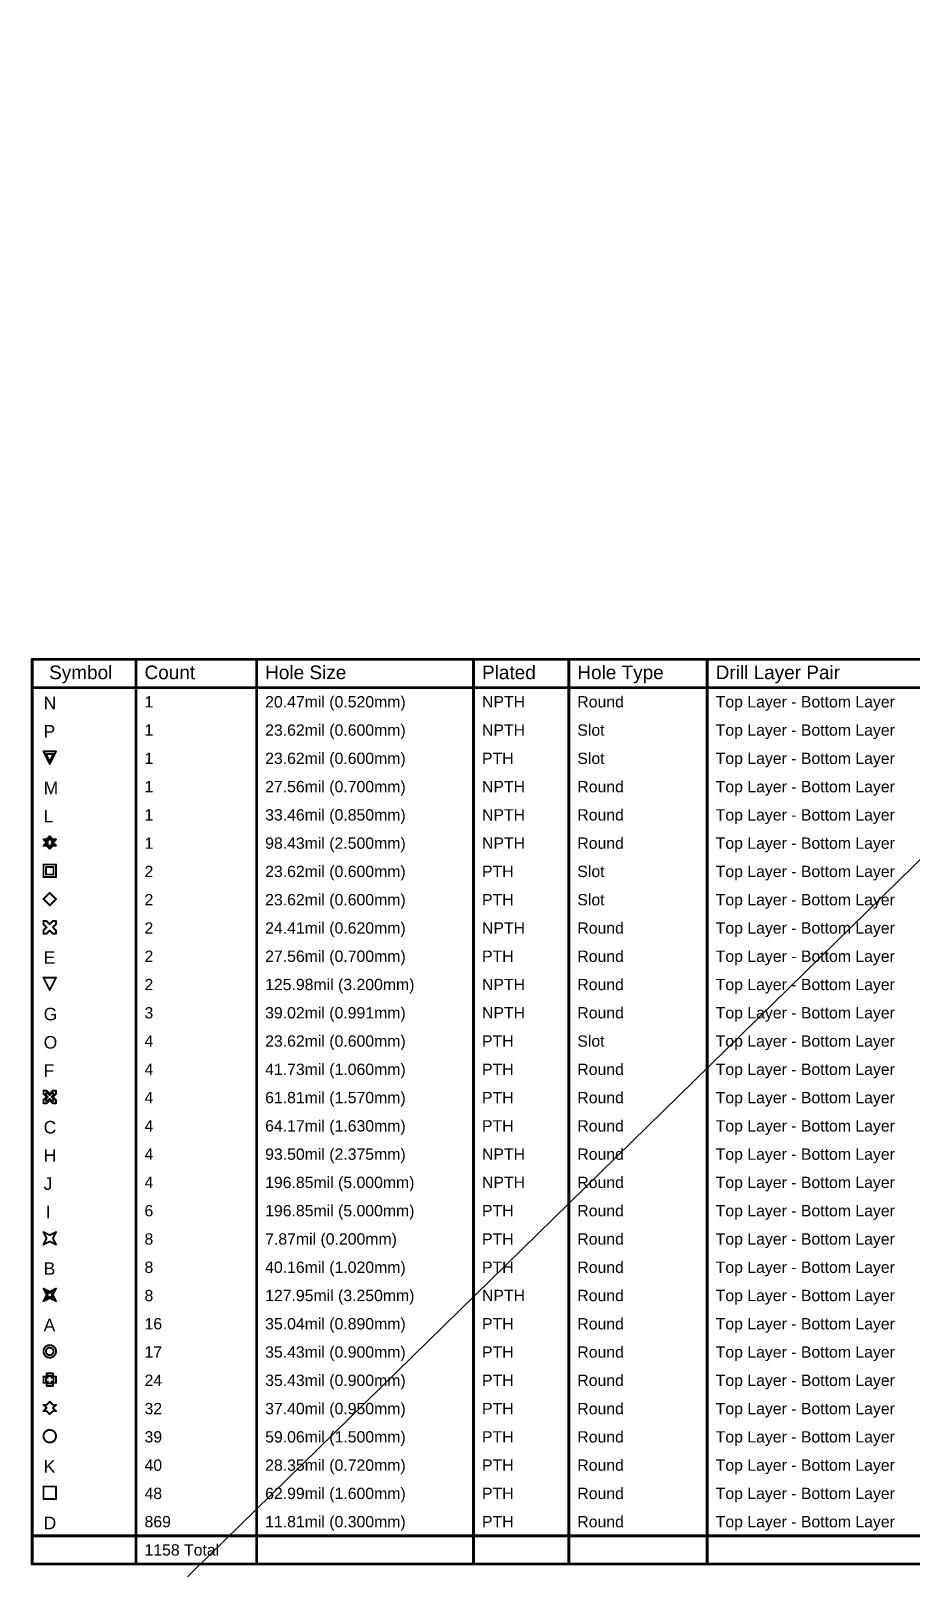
# Model space of a CAD drawing. Header units: inches. Extents: x -11 to 5428, y 0 to 5423.
# Drawn here: x -0.2 to 118.4, y 131.6 to 338.8 of the extents above; entities that cross this region are included whole.
import ezdxf

# ---------------------------------------------------------------- set-up
doc = ezdxf.new("R2010")
doc.units = ezdxf.units.IN
for name, color, linetype in [('Bottom Solder', 6, 'Continuous'), ('Drill Drawing', 1, 'Continuous'), ('Top Solder', 216, 'Continuous')]:
    doc.layers.add(name, color=color, linetype=linetype)
doc.styles.add('Arial', font='', dxfattribs={"height": 0.2})
doc.styles.get('Arial').set_extended_font_data('Arial')

msp = doc.modelspace()

# ---------------------------------------------------------------- linework, layer by layer
at = {"layer": 'Bottom Solder'}
msp.add_line((0, 110.06), (5427.56, 5423.37), dxfattribs=at)
at = {"layer": 'Drill Drawing'}
for points in [[(-0.01, 254.13, 0.381, 0.381, 0), (242.64, 254.13, 0.381, 0.381, 0)], [(-0.01, 132.21, 0.381, 0.381, 0), (-0.01, 254.13, 0.381, 0.381, 0)], [(13.98, 132.21, 0.381, 0.381, 0), (13.98, 254.13, 0.381, 0.381, 0)], [(30.23, 132.21, 0.381, 0.381, 0), (30.23, 254.13, 0.381, 0.381, 0)], [(59.43, 132.21, 0.381, 0.381, 0), (59.43, 254.13, 0.381, 0.381, 0)], [(72.28, 132.21, 0.381, 0.381, 0), (72.28, 254.13, 0.381, 0.381, 0)], [(90.92, 132.21, 0.381, 0.381, 0), (90.92, 254.13, 0.381, 0.381, 0)], [(-0.01, 250.32, 0.381, 0.381, 0), (242.64, 250.32, 0.381, 0.381, 0)], [(1.51, 241.72, 0.254, 0.254, 0), (3.2, 241.72, 0.254, 0.254, 0)], [(1.51, 241.72, 0.254, 0.254, 0), (2.35, 240.03, 0.254, 0.254, 0)], [(1.84, 241.38, 0.254, 0.254, 0), (2.86, 241.38, 0.254, 0.254, 0)], [(1.84, 241.38, 0.254, 0.254, 0), (2.35, 240.37, 0.254, 0.254, 0)], [(2.35, 240.03, 0.254, 0.254, 0), (3.2, 241.72, 0.254, 0.254, 0)], [(2.35, 240.37, 0.254, 0.254, 0), (2.86, 241.38, 0.254, 0.254, 0)], [(1.51, 229.87, 0.254, 0.254, 0), (1.93, 229.45, 0.254, 0.254, 0)], [(1.51, 229.87, 0.254, 0.254, 0), (1.93, 229.87, 0.254, 0.254, 0)], [(1.93, 229.87, 0.254, 0.254, 0), (2.35, 230.29, 0.254, 0.254, 0)], [(2.1, 229.7, 0.254, 0.254, 0), (2.35, 229.95, 0.254, 0.254, 0)], [(2.35, 230.29, 0.254, 0.254, 0), (2.78, 229.87, 0.254, 0.254, 0)], [(2.35, 229.95, 0.254, 0.254, 0), (2.61, 229.7, 0.254, 0.254, 0)], [(2.78, 229.87, 0.254, 0.254, 0), (3.2, 229.87, 0.254, 0.254, 0)], [(2.78, 229.45, 0.254, 0.254, 0), (3.2, 229.87, 0.254, 0.254, 0)], [(1.51, 229.02, 0.254, 0.254, 0), (1.93, 229.45, 0.254, 0.254, 0)], [(1.51, 229.02, 0.254, 0.254, 0), (1.93, 229.02, 0.254, 0.254, 0)], [(1.84, 229.7, 0.254, 0.254, 0), (2.1, 229.45, 0.254, 0.254, 0)], [(1.84, 229.7, 0.254, 0.254, 0), (2.1, 229.7, 0.254, 0.254, 0)], [(1.84, 229.19, 0.254, 0.254, 0), (2.1, 229.45, 0.254, 0.254, 0)], [(1.84, 229.19, 0.254, 0.254, 0), (2.1, 229.19, 0.254, 0.254, 0)], [(1.93, 229.02, 0.254, 0.254, 0), (2.35, 228.6, 0.254, 0.254, 0)], [(2.1, 229.19, 0.254, 0.254, 0), (2.35, 228.94, 0.254, 0.254, 0)], [(2.35, 228.94, 0.254, 0.254, 0), (2.61, 229.19, 0.254, 0.254, 0)], [(2.35, 228.6, 0.254, 0.254, 0), (2.78, 229.02, 0.254, 0.254, 0)], [(2.61, 229.7, 0.254, 0.254, 0), (2.86, 229.7, 0.254, 0.254, 0)], [(2.61, 229.45, 0.254, 0.254, 0), (2.86, 229.7, 0.254, 0.254, 0)], [(2.61, 229.45, 0.254, 0.254, 0), (2.86, 229.19, 0.254, 0.254, 0)], [(2.61, 229.19, 0.254, 0.254, 0), (2.86, 229.19, 0.254, 0.254, 0)], [(2.78, 229.45, 0.254, 0.254, 0), (3.2, 229.02, 0.254, 0.254, 0)], [(2.78, 229.02, 0.254, 0.254, 0), (3.2, 229.02, 0.254, 0.254, 0)], [(1.51, 226.48, 0.254, 0.254, 0), (3.2, 226.48, 0.254, 0.254, 0)], [(1.51, 224.79, 0.254, 0.254, 0), (1.51, 226.48, 0.254, 0.254, 0)], [(1.84, 226.14, 0.254, 0.254, 0), (2.86, 226.14, 0.254, 0.254, 0)], [(1.84, 225.13, 0.254, 0.254, 0), (1.84, 226.14, 0.254, 0.254, 0)], [(2.86, 225.13, 0.254, 0.254, 0), (2.86, 226.14, 0.254, 0.254, 0)], [(3.2, 224.79, 0.254, 0.254, 0), (3.2, 226.48, 0.254, 0.254, 0)], [(1.51, 224.79, 0.254, 0.254, 0), (3.2, 224.79, 0.254, 0.254, 0)], [(1.84, 225.13, 0.254, 0.254, 0), (2.86, 225.13, 0.254, 0.254, 0)], [(1.51, 221.83, 0.254, 0.254, 0), (2.35, 222.67, 0.254, 0.254, 0)], [(1.51, 221.83, 0.254, 0.254, 0), (2.35, 220.98, 0.254, 0.254, 0)], [(2.35, 222.67, 0.254, 0.254, 0), (3.2, 221.83, 0.254, 0.254, 0)], [(2.35, 220.98, 0.254, 0.254, 0), (3.2, 221.83, 0.254, 0.254, 0)], [(1.51, 218.44, 0.254, 0.254, 0), (1.51, 218.86, 0.254, 0.254, 0)], [(1.51, 218.86, 0.254, 0.254, 0), (1.93, 218.86, 0.254, 0.254, 0)], [(1.51, 218.44, 0.254, 0.254, 0), (1.93, 218.02, 0.254, 0.254, 0)], [(1.51, 217.59, 0.254, 0.254, 0), (1.93, 218.02, 0.254, 0.254, 0)], [(1.51, 217.17, 0.254, 0.254, 0), (1.51, 217.59, 0.254, 0.254, 0)], [(1.93, 218.86, 0.254, 0.254, 0), (2.35, 218.44, 0.254, 0.254, 0)], [(1.93, 217.17, 0.254, 0.254, 0), (2.35, 217.59, 0.254, 0.254, 0)], [(2.35, 218.44, 0.254, 0.254, 0), (2.78, 218.86, 0.254, 0.254, 0)], [(2.35, 217.59, 0.254, 0.254, 0), (2.78, 217.17, 0.254, 0.254, 0)], [(2.78, 218.86, 0.254, 0.254, 0), (3.2, 218.86, 0.254, 0.254, 0)], [(2.78, 218.02, 0.254, 0.254, 0), (3.2, 218.44, 0.254, 0.254, 0)], [(2.78, 218.02, 0.254, 0.254, 0), (3.2, 217.59, 0.254, 0.254, 0)], [(3.2, 218.44, 0.254, 0.254, 0), (3.2, 218.86, 0.254, 0.254, 0)], [(3.2, 217.17, 0.254, 0.254, 0), (3.2, 217.59, 0.254, 0.254, 0)], [(1.51, 217.17, 0.254, 0.254, 0), (1.93, 217.17, 0.254, 0.254, 0)], [(2.78, 217.17, 0.254, 0.254, 0), (3.2, 217.17, 0.254, 0.254, 0)], [(1.51, 211.24, 0.254, 0.254, 0), (3.2, 211.24, 0.254, 0.254, 0)], [(1.51, 211.24, 0.254, 0.254, 0), (2.35, 209.55, 0.254, 0.254, 0)], [(2.35, 209.55, 0.254, 0.254, 0), (3.2, 211.24, 0.254, 0.254, 0)], [(1.51, 195.58, 0.254, 0.254, 0), (1.51, 196, 0.254, 0.254, 0)], [(1.51, 196, 0.254, 0.254, 0), (1.93, 196, 0.254, 0.254, 0)], [(1.51, 195.58, 0.254, 0.254, 0), (1.93, 195.16, 0.254, 0.254, 0)], [(1.51, 194.73, 0.254, 0.254, 0), (1.93, 195.16, 0.254, 0.254, 0)], [(1.51, 194.31, 0.254, 0.254, 0), (1.51, 194.73, 0.254, 0.254, 0)], [(1.84, 195.41, 0.254, 0.254, 0), (1.84, 195.66, 0.254, 0.254, 0)], [(1.84, 195.66, 0.254, 0.254, 0), (2.1, 195.66, 0.254, 0.254, 0)], [(1.84, 195.41, 0.254, 0.254, 0), (2.1, 195.16, 0.254, 0.254, 0)], [(1.84, 194.9, 0.254, 0.254, 0), (2.1, 195.16, 0.254, 0.254, 0)], [(1.84, 194.65, 0.254, 0.254, 0), (1.84, 194.9, 0.254, 0.254, 0)], [(1.84, 194.65, 0.254, 0.254, 0), (2.1, 194.65, 0.254, 0.254, 0)], [(1.93, 196, 0.254, 0.254, 0), (2.35, 195.58, 0.254, 0.254, 0)], [(1.93, 194.31, 0.254, 0.254, 0), (2.35, 194.73, 0.254, 0.254, 0)], [(2.1, 195.66, 0.254, 0.254, 0), (2.35, 195.41, 0.254, 0.254, 0)], [(2.1, 194.65, 0.254, 0.254, 0), (2.35, 194.9, 0.254, 0.254, 0)], [(2.35, 195.58, 0.254, 0.254, 0), (2.78, 196, 0.254, 0.254, 0)], [(2.35, 195.41, 0.254, 0.254, 0), (2.61, 195.66, 0.254, 0.254, 0)], [(2.35, 194.9, 0.254, 0.254, 0), (2.61, 194.65, 0.254, 0.254, 0)], [(2.35, 194.73, 0.254, 0.254, 0), (2.78, 194.31, 0.254, 0.254, 0)], [(2.61, 195.66, 0.254, 0.254, 0), (2.86, 195.66, 0.254, 0.254, 0)], [(2.61, 195.16, 0.254, 0.254, 0), (2.86, 195.41, 0.254, 0.254, 0)], [(2.61, 195.16, 0.254, 0.254, 0), (2.86, 194.9, 0.254, 0.254, 0)], [(2.61, 194.65, 0.254, 0.254, 0), (2.86, 194.65, 0.254, 0.254, 0)], [(2.78, 196, 0.254, 0.254, 0), (3.2, 196, 0.254, 0.254, 0)], [(2.78, 195.16, 0.254, 0.254, 0), (3.2, 195.58, 0.254, 0.254, 0)], [(2.78, 195.16, 0.254, 0.254, 0), (3.2, 194.73, 0.254, 0.254, 0)], [(2.86, 195.41, 0.254, 0.254, 0), (2.86, 195.66, 0.254, 0.254, 0)], [(2.86, 194.65, 0.254, 0.254, 0), (2.86, 194.9, 0.254, 0.254, 0)], [(3.2, 195.58, 0.254, 0.254, 0), (3.2, 196, 0.254, 0.254, 0)], [(3.2, 194.31, 0.254, 0.254, 0), (3.2, 194.73, 0.254, 0.254, 0)], [(1.51, 194.31, 0.254, 0.254, 0), (1.93, 194.31, 0.254, 0.254, 0)], [(2.78, 194.31, 0.254, 0.254, 0), (3.2, 194.31, 0.254, 0.254, 0)], [(1.51, 176.95, 0.254, 0.254, 0), (2.35, 176.53, 0.254, 0.254, 0)], [(1.51, 176.95, 0.254, 0.254, 0), (1.93, 176.11, 0.254, 0.254, 0)], [(1.51, 175.26, 0.254, 0.254, 0), (1.93, 176.11, 0.254, 0.254, 0)], [(2.35, 176.53, 0.254, 0.254, 0), (3.2, 176.95, 0.254, 0.254, 0)], [(2.78, 176.11, 0.254, 0.254, 0), (3.2, 176.95, 0.254, 0.254, 0)], [(2.78, 176.11, 0.254, 0.254, 0), (3.2, 175.26, 0.254, 0.254, 0)], [(1.51, 175.26, 0.254, 0.254, 0), (2.35, 175.68, 0.254, 0.254, 0)], [(2.35, 175.68, 0.254, 0.254, 0), (3.2, 175.26, 0.254, 0.254, 0)], [(1.51, 169.33, 0.254, 0.254, 0), (2.35, 168.91, 0.254, 0.254, 0)], [(1.51, 169.33, 0.254, 0.254, 0), (1.93, 168.49, 0.254, 0.254, 0)], [(1.51, 167.64, 0.254, 0.254, 0), (1.93, 168.49, 0.254, 0.254, 0)], [(1.51, 167.64, 0.254, 0.254, 0), (2.35, 168.06, 0.254, 0.254, 0)], [(1.84, 168.99, 0.254, 0.254, 0), (2.35, 168.74, 0.254, 0.254, 0)], [(1.84, 168.99, 0.254, 0.254, 0), (2.1, 168.49, 0.254, 0.254, 0)], [(1.84, 167.98, 0.254, 0.254, 0), (2.1, 168.49, 0.254, 0.254, 0)], [(1.84, 167.98, 0.254, 0.254, 0), (2.35, 168.23, 0.254, 0.254, 0)], [(2.35, 168.91, 0.254, 0.254, 0), (3.2, 169.33, 0.254, 0.254, 0)], [(2.35, 168.74, 0.254, 0.254, 0), (2.86, 168.99, 0.254, 0.254, 0)], [(2.35, 168.23, 0.254, 0.254, 0), (2.86, 167.98, 0.254, 0.254, 0)], [(2.35, 168.06, 0.254, 0.254, 0), (3.2, 167.64, 0.254, 0.254, 0)], [(2.61, 168.49, 0.254, 0.254, 0), (2.86, 168.99, 0.254, 0.254, 0)], [(2.61, 168.49, 0.254, 0.254, 0), (2.86, 167.98, 0.254, 0.254, 0)], [(2.78, 168.49, 0.254, 0.254, 0), (3.2, 169.33, 0.254, 0.254, 0)], [(2.78, 168.49, 0.254, 0.254, 0), (3.2, 167.64, 0.254, 0.254, 0)], [(1.51, 156.63, 0.254, 0.254, 0), (1.51, 157.48, 0.254, 0.254, 0)], [(1.51, 157.48, 0.254, 0.254, 0), (1.93, 157.48, 0.254, 0.254, 0)], [(1.93, 157.48, 0.254, 0.254, 0), (1.93, 157.9, 0.254, 0.254, 0)], [(1.93, 157.9, 0.254, 0.254, 0), (2.78, 157.9, 0.254, 0.254, 0)], [(2.1, 157.31, 0.254, 0.254, 0), (2.1, 157.56, 0.254, 0.254, 0)], [(2.1, 157.56, 0.254, 0.254, 0), (2.61, 157.56, 0.254, 0.254, 0)], [(2.61, 157.31, 0.254, 0.254, 0), (2.61, 157.56, 0.254, 0.254, 0)], [(2.78, 157.48, 0.254, 0.254, 0), (2.78, 157.9, 0.254, 0.254, 0)], [(2.78, 157.48, 0.254, 0.254, 0), (3.2, 157.48, 0.254, 0.254, 0)], [(3.2, 156.63, 0.254, 0.254, 0), (3.2, 157.48, 0.254, 0.254, 0)], [(1.51, 156.63, 0.254, 0.254, 0), (1.93, 156.63, 0.254, 0.254, 0)], [(1.84, 156.8, 0.254, 0.254, 0), (1.84, 157.31, 0.254, 0.254, 0)], [(1.84, 157.31, 0.254, 0.254, 0), (2.1, 157.31, 0.254, 0.254, 0)], [(1.84, 156.8, 0.254, 0.254, 0), (2.1, 156.8, 0.254, 0.254, 0)], [(1.93, 156.21, 0.254, 0.254, 0), (1.93, 156.63, 0.254, 0.254, 0)], [(1.93, 156.21, 0.254, 0.254, 0), (2.78, 156.21, 0.254, 0.254, 0)], [(2.1, 156.55, 0.254, 0.254, 0), (2.1, 156.8, 0.254, 0.254, 0)], [(2.1, 156.55, 0.254, 0.254, 0), (2.61, 156.55, 0.254, 0.254, 0)], [(2.61, 157.31, 0.254, 0.254, 0), (2.86, 157.31, 0.254, 0.254, 0)], [(2.61, 156.8, 0.254, 0.254, 0), (2.86, 156.8, 0.254, 0.254, 0)], [(2.61, 156.55, 0.254, 0.254, 0), (2.61, 156.8, 0.254, 0.254, 0)], [(2.78, 156.63, 0.254, 0.254, 0), (3.2, 156.63, 0.254, 0.254, 0)], [(2.78, 156.21, 0.254, 0.254, 0), (2.78, 156.63, 0.254, 0.254, 0)], [(2.86, 156.8, 0.254, 0.254, 0), (2.86, 157.31, 0.254, 0.254, 0)], [(1.51, 153.67, 0.254, 0.254, 0), (1.93, 153.25, 0.254, 0.254, 0)], [(1.51, 153.67, 0.254, 0.254, 0), (1.93, 153.67, 0.254, 0.254, 0)], [(1.51, 152.82, 0.254, 0.254, 0), (1.93, 153.25, 0.254, 0.254, 0)], [(1.93, 153.67, 0.254, 0.254, 0), (2.35, 154.09, 0.254, 0.254, 0)], [(2.35, 154.09, 0.254, 0.254, 0), (2.78, 153.67, 0.254, 0.254, 0)], [(2.78, 153.67, 0.254, 0.254, 0), (3.2, 153.67, 0.254, 0.254, 0)], [(2.78, 153.25, 0.254, 0.254, 0), (3.2, 153.67, 0.254, 0.254, 0)], [(2.78, 153.25, 0.254, 0.254, 0), (3.2, 152.82, 0.254, 0.254, 0)], [(1.51, 152.82, 0.254, 0.254, 0), (1.93, 152.82, 0.254, 0.254, 0)], [(1.93, 152.82, 0.254, 0.254, 0), (2.35, 152.4, 0.254, 0.254, 0)], [(2.35, 152.4, 0.254, 0.254, 0), (2.78, 152.82, 0.254, 0.254, 0)], [(2.78, 152.82, 0.254, 0.254, 0), (3.2, 152.82, 0.254, 0.254, 0)], [(1.51, 142.66, 0.254, 0.254, 0), (3.2, 142.66, 0.254, 0.254, 0)], [(1.51, 140.97, 0.254, 0.254, 0), (1.51, 142.66, 0.254, 0.254, 0)], [(1.51, 140.97, 0.254, 0.254, 0), (3.2, 140.97, 0.254, 0.254, 0)], [(3.2, 140.97, 0.254, 0.254, 0), (3.2, 142.66, 0.254, 0.254, 0)], [(-0.01, 136.02, 0.381, 0.381, 0), (242.64, 136.02, 0.381, 0.381, 0)], [(-0.01, 132.21, 0.381, 0.381, 0), (242.64, 132.21, 0.381, 0.381, 0)]]:
    msp.add_lwpolyline(points, format="xyseb", dxfattribs=at)
for points in [[(-0.11, 254.13, 0.191, 0.191, 1), (0.08, 254.13, 0.191, 0.191, 1)], [(-0.11, 254.13, 0.191, 0.191, 1), (0.08, 254.13, 0.191, 0.191, 1)], [(13.88, 254.13, 0.191, 0.191, 1), (14.07, 254.13, 0.191, 0.191, 1)], [(30.14, 254.13, 0.191, 0.191, 1), (30.33, 254.13, 0.191, 0.191, 1)], [(59.34, 254.13, 0.191, 0.191, 1), (59.53, 254.13, 0.191, 0.191, 1)], [(72.19, 254.13, 0.191, 0.191, 1), (72.38, 254.13, 0.191, 0.191, 1)], [(90.83, 254.13, 0.191, 0.191, 1), (91.02, 254.13, 0.191, 0.191, 1)], [(-0.11, 250.32, 0.191, 0.191, 1), (0.08, 250.32, 0.191, 0.191, 1)], [(1.44, 241.72, 0.127, 0.127, 1), (1.57, 241.72, 0.127, 0.127, 1)], [(1.44, 241.72, 0.127, 0.127, 1), (1.57, 241.72, 0.127, 0.127, 1)], [(1.78, 241.38, 0.127, 0.127, 1), (1.91, 241.38, 0.127, 0.127, 1)], [(1.78, 241.38, 0.127, 0.127, 1), (1.91, 241.38, 0.127, 0.127, 1)], [(2.29, 240.37, 0.127, 0.127, 1), (2.42, 240.37, 0.127, 0.127, 1)], [(2.29, 240.37, 0.127, 0.127, 1), (2.42, 240.37, 0.127, 0.127, 1)], [(2.8, 241.38, 0.127, 0.127, 1), (2.92, 241.38, 0.127, 0.127, 1)], [(2.8, 241.38, 0.127, 0.127, 1), (2.92, 241.38, 0.127, 0.127, 1)], [(3.14, 241.72, 0.127, 0.127, 1), (3.26, 241.72, 0.127, 0.127, 1)], [(3.14, 241.72, 0.127, 0.127, 1), (3.26, 241.72, 0.127, 0.127, 1)], [(2.29, 240.03, 0.127, 0.127, 1), (2.42, 240.03, 0.127, 0.127, 1)], [(2.29, 240.03, 0.127, 0.127, 1), (2.42, 240.03, 0.127, 0.127, 1)], [(1.44, 229.87, 0.127, 0.127, 1), (1.57, 229.87, 0.127, 0.127, 1)], [(1.44, 229.87, 0.127, 0.127, 1), (1.57, 229.87, 0.127, 0.127, 1)], [(1.87, 229.87, 0.127, 0.127, 1), (1.99, 229.87, 0.127, 0.127, 1)], [(1.87, 229.87, 0.127, 0.127, 1), (1.99, 229.87, 0.127, 0.127, 1)], [(2.29, 230.29, 0.127, 0.127, 1), (2.42, 230.29, 0.127, 0.127, 1)], [(2.29, 230.29, 0.127, 0.127, 1), (2.42, 230.29, 0.127, 0.127, 1)], [(2.29, 229.95, 0.127, 0.127, 1), (2.42, 229.95, 0.127, 0.127, 1)], [(2.29, 229.95, 0.127, 0.127, 1), (2.42, 229.95, 0.127, 0.127, 1)], [(2.71, 229.87, 0.127, 0.127, 1), (2.84, 229.87, 0.127, 0.127, 1)], [(2.71, 229.87, 0.127, 0.127, 1), (2.84, 229.87, 0.127, 0.127, 1)], [(3.14, 229.87, 0.127, 0.127, 1), (3.26, 229.87, 0.127, 0.127, 1)], [(3.14, 229.87, 0.127, 0.127, 1), (3.26, 229.87, 0.127, 0.127, 1)], [(1.44, 229.02, 0.127, 0.127, 1), (1.57, 229.02, 0.127, 0.127, 1)], [(1.44, 229.02, 0.127, 0.127, 1), (1.57, 229.02, 0.127, 0.127, 1)], [(1.78, 229.7, 0.127, 0.127, 1), (1.91, 229.7, 0.127, 0.127, 1)], [(1.78, 229.7, 0.127, 0.127, 1), (1.91, 229.7, 0.127, 0.127, 1)], [(1.78, 229.19, 0.127, 0.127, 1), (1.91, 229.19, 0.127, 0.127, 1)], [(1.78, 229.19, 0.127, 0.127, 1), (1.91, 229.19, 0.127, 0.127, 1)], [(1.87, 229.45, 0.127, 0.127, 1), (1.99, 229.45, 0.127, 0.127, 1)], [(1.87, 229.45, 0.127, 0.127, 1), (1.99, 229.45, 0.127, 0.127, 1)], [(1.87, 229.02, 0.127, 0.127, 1), (1.99, 229.02, 0.127, 0.127, 1)], [(1.87, 229.02, 0.127, 0.127, 1), (1.99, 229.02, 0.127, 0.127, 1)], [(2.04, 229.7, 0.127, 0.127, 1), (2.16, 229.7, 0.127, 0.127, 1)], [(2.04, 229.7, 0.127, 0.127, 1), (2.16, 229.7, 0.127, 0.127, 1)], [(2.04, 229.45, 0.127, 0.127, 1), (2.16, 229.45, 0.127, 0.127, 1)], [(2.04, 229.45, 0.127, 0.127, 1), (2.16, 229.45, 0.127, 0.127, 1)], [(2.04, 229.19, 0.127, 0.127, 1), (2.16, 229.19, 0.127, 0.127, 1)], [(2.04, 229.19, 0.127, 0.127, 1), (2.16, 229.19, 0.127, 0.127, 1)], [(2.29, 228.94, 0.127, 0.127, 1), (2.42, 228.94, 0.127, 0.127, 1)], [(2.29, 228.94, 0.127, 0.127, 1), (2.42, 228.94, 0.127, 0.127, 1)], [(2.29, 228.6, 0.127, 0.127, 1), (2.42, 228.6, 0.127, 0.127, 1)], [(2.29, 228.6, 0.127, 0.127, 1), (2.42, 228.6, 0.127, 0.127, 1)], [(2.54, 229.7, 0.127, 0.127, 1), (2.67, 229.7, 0.127, 0.127, 1)], [(2.54, 229.7, 0.127, 0.127, 1), (2.67, 229.7, 0.127, 0.127, 1)], [(2.54, 229.45, 0.127, 0.127, 1), (2.67, 229.45, 0.127, 0.127, 1)], [(2.54, 229.45, 0.127, 0.127, 1), (2.67, 229.45, 0.127, 0.127, 1)], [(2.54, 229.19, 0.127, 0.127, 1), (2.67, 229.19, 0.127, 0.127, 1)], [(2.54, 229.19, 0.127, 0.127, 1), (2.67, 229.19, 0.127, 0.127, 1)], [(2.71, 229.45, 0.127, 0.127, 1), (2.84, 229.45, 0.127, 0.127, 1)], [(2.71, 229.45, 0.127, 0.127, 1), (2.84, 229.45, 0.127, 0.127, 1)], [(2.71, 229.02, 0.127, 0.127, 1), (2.84, 229.02, 0.127, 0.127, 1)], [(2.71, 229.02, 0.127, 0.127, 1), (2.84, 229.02, 0.127, 0.127, 1)], [(2.8, 229.7, 0.127, 0.127, 1), (2.92, 229.7, 0.127, 0.127, 1)], [(2.8, 229.7, 0.127, 0.127, 1), (2.92, 229.7, 0.127, 0.127, 1)], [(2.8, 229.19, 0.127, 0.127, 1), (2.92, 229.19, 0.127, 0.127, 1)], [(2.8, 229.19, 0.127, 0.127, 1), (2.92, 229.19, 0.127, 0.127, 1)], [(3.14, 229.02, 0.127, 0.127, 1), (3.26, 229.02, 0.127, 0.127, 1)], [(3.14, 229.02, 0.127, 0.127, 1), (3.26, 229.02, 0.127, 0.127, 1)], [(1.44, 226.48, 0.127, 0.127, 1), (1.57, 226.48, 0.127, 0.127, 1)], [(1.44, 226.48, 0.127, 0.127, 1), (1.57, 226.48, 0.127, 0.127, 1)], [(1.78, 226.14, 0.127, 0.127, 1), (1.91, 226.14, 0.127, 0.127, 1)], [(1.78, 226.14, 0.127, 0.127, 1), (1.91, 226.14, 0.127, 0.127, 1)], [(2.8, 226.14, 0.127, 0.127, 1), (2.92, 226.14, 0.127, 0.127, 1)], [(2.8, 226.14, 0.127, 0.127, 1), (2.92, 226.14, 0.127, 0.127, 1)], [(3.14, 226.48, 0.127, 0.127, 1), (3.26, 226.48, 0.127, 0.127, 1)], [(3.14, 226.48, 0.127, 0.127, 1), (3.26, 226.48, 0.127, 0.127, 1)], [(1.44, 224.79, 0.127, 0.127, 1), (1.57, 224.79, 0.127, 0.127, 1)], [(1.44, 224.79, 0.127, 0.127, 1), (1.57, 224.79, 0.127, 0.127, 1)], [(1.78, 225.13, 0.127, 0.127, 1), (1.91, 225.13, 0.127, 0.127, 1)], [(1.78, 225.13, 0.127, 0.127, 1), (1.91, 225.13, 0.127, 0.127, 1)], [(2.8, 225.13, 0.127, 0.127, 1), (2.92, 225.13, 0.127, 0.127, 1)], [(2.8, 225.13, 0.127, 0.127, 1), (2.92, 225.13, 0.127, 0.127, 1)], [(3.14, 224.79, 0.127, 0.127, 1), (3.26, 224.79, 0.127, 0.127, 1)], [(3.14, 224.79, 0.127, 0.127, 1), (3.26, 224.79, 0.127, 0.127, 1)], [(1.44, 221.83, 0.127, 0.127, 1), (1.57, 221.83, 0.127, 0.127, 1)], [(1.44, 221.83, 0.127, 0.127, 1), (1.57, 221.83, 0.127, 0.127, 1)], [(2.29, 222.67, 0.127, 0.127, 1), (2.42, 222.67, 0.127, 0.127, 1)], [(2.29, 222.67, 0.127, 0.127, 1), (2.42, 222.67, 0.127, 0.127, 1)], [(3.14, 221.83, 0.127, 0.127, 1), (3.26, 221.83, 0.127, 0.127, 1)], [(3.14, 221.83, 0.127, 0.127, 1), (3.26, 221.83, 0.127, 0.127, 1)], [(2.29, 220.98, 0.127, 0.127, 1), (2.42, 220.98, 0.127, 0.127, 1)], [(2.29, 220.98, 0.127, 0.127, 1), (2.42, 220.98, 0.127, 0.127, 1)], [(1.44, 218.86, 0.127, 0.127, 1), (1.57, 218.86, 0.127, 0.127, 1)], [(1.44, 218.86, 0.127, 0.127, 1), (1.57, 218.86, 0.127, 0.127, 1)], [(1.44, 218.44, 0.127, 0.127, 1), (1.57, 218.44, 0.127, 0.127, 1)], [(1.44, 218.44, 0.127, 0.127, 1), (1.57, 218.44, 0.127, 0.127, 1)], [(1.44, 217.59, 0.127, 0.127, 1), (1.57, 217.59, 0.127, 0.127, 1)], [(1.44, 217.59, 0.127, 0.127, 1), (1.57, 217.59, 0.127, 0.127, 1)], [(1.87, 218.86, 0.127, 0.127, 1), (1.99, 218.86, 0.127, 0.127, 1)], [(1.87, 218.86, 0.127, 0.127, 1), (1.99, 218.86, 0.127, 0.127, 1)], [(1.87, 218.02, 0.127, 0.127, 1), (1.99, 218.02, 0.127, 0.127, 1)], [(1.87, 218.02, 0.127, 0.127, 1), (1.99, 218.02, 0.127, 0.127, 1)], [(2.29, 218.44, 0.127, 0.127, 1), (2.42, 218.44, 0.127, 0.127, 1)], [(2.29, 218.44, 0.127, 0.127, 1), (2.42, 218.44, 0.127, 0.127, 1)], [(2.29, 217.59, 0.127, 0.127, 1), (2.42, 217.59, 0.127, 0.127, 1)], [(2.29, 217.59, 0.127, 0.127, 1), (2.42, 217.59, 0.127, 0.127, 1)], [(2.71, 218.86, 0.127, 0.127, 1), (2.84, 218.86, 0.127, 0.127, 1)], [(2.71, 218.86, 0.127, 0.127, 1), (2.84, 218.86, 0.127, 0.127, 1)], [(2.71, 218.02, 0.127, 0.127, 1), (2.84, 218.02, 0.127, 0.127, 1)], [(2.71, 218.02, 0.127, 0.127, 1), (2.84, 218.02, 0.127, 0.127, 1)], [(3.14, 218.86, 0.127, 0.127, 1), (3.26, 218.86, 0.127, 0.127, 1)], [(3.14, 218.86, 0.127, 0.127, 1), (3.26, 218.86, 0.127, 0.127, 1)], [(3.14, 218.44, 0.127, 0.127, 1), (3.26, 218.44, 0.127, 0.127, 1)], [(3.14, 218.44, 0.127, 0.127, 1), (3.26, 218.44, 0.127, 0.127, 1)], [(3.14, 217.59, 0.127, 0.127, 1), (3.26, 217.59, 0.127, 0.127, 1)], [(3.14, 217.59, 0.127, 0.127, 1), (3.26, 217.59, 0.127, 0.127, 1)], [(1.44, 217.17, 0.127, 0.127, 1), (1.57, 217.17, 0.127, 0.127, 1)], [(1.44, 217.17, 0.127, 0.127, 1), (1.57, 217.17, 0.127, 0.127, 1)], [(1.87, 217.17, 0.127, 0.127, 1), (1.99, 217.17, 0.127, 0.127, 1)], [(1.87, 217.17, 0.127, 0.127, 1), (1.99, 217.17, 0.127, 0.127, 1)], [(2.71, 217.17, 0.127, 0.127, 1), (2.84, 217.17, 0.127, 0.127, 1)], [(2.71, 217.17, 0.127, 0.127, 1), (2.84, 217.17, 0.127, 0.127, 1)], [(3.14, 217.17, 0.127, 0.127, 1), (3.26, 217.17, 0.127, 0.127, 1)], [(3.14, 217.17, 0.127, 0.127, 1), (3.26, 217.17, 0.127, 0.127, 1)], [(1.44, 211.24, 0.127, 0.127, 1), (1.57, 211.24, 0.127, 0.127, 1)], [(1.44, 211.24, 0.127, 0.127, 1), (1.57, 211.24, 0.127, 0.127, 1)], [(3.14, 211.24, 0.127, 0.127, 1), (3.26, 211.24, 0.127, 0.127, 1)], [(3.14, 211.24, 0.127, 0.127, 1), (3.26, 211.24, 0.127, 0.127, 1)], [(2.29, 209.55, 0.127, 0.127, 1), (2.42, 209.55, 0.127, 0.127, 1)], [(2.29, 209.55, 0.127, 0.127, 1), (2.42, 209.55, 0.127, 0.127, 1)], [(1.44, 196, 0.127, 0.127, 1), (1.57, 196, 0.127, 0.127, 1)], [(1.44, 196, 0.127, 0.127, 1), (1.57, 196, 0.127, 0.127, 1)], [(1.44, 195.58, 0.127, 0.127, 1), (1.57, 195.58, 0.127, 0.127, 1)], [(1.44, 195.58, 0.127, 0.127, 1), (1.57, 195.58, 0.127, 0.127, 1)], [(1.44, 194.73, 0.127, 0.127, 1), (1.57, 194.73, 0.127, 0.127, 1)], [(1.44, 194.73, 0.127, 0.127, 1), (1.57, 194.73, 0.127, 0.127, 1)], [(1.78, 195.66, 0.127, 0.127, 1), (1.91, 195.66, 0.127, 0.127, 1)], [(1.78, 195.66, 0.127, 0.127, 1), (1.91, 195.66, 0.127, 0.127, 1)], [(1.78, 195.41, 0.127, 0.127, 1), (1.91, 195.41, 0.127, 0.127, 1)], [(1.78, 195.41, 0.127, 0.127, 1), (1.91, 195.41, 0.127, 0.127, 1)], [(1.78, 194.9, 0.127, 0.127, 1), (1.91, 194.9, 0.127, 0.127, 1)], [(1.78, 194.9, 0.127, 0.127, 1), (1.91, 194.9, 0.127, 0.127, 1)], [(1.78, 194.65, 0.127, 0.127, 1), (1.91, 194.65, 0.127, 0.127, 1)], [(1.78, 194.65, 0.127, 0.127, 1), (1.91, 194.65, 0.127, 0.127, 1)], [(1.87, 196, 0.127, 0.127, 1), (1.99, 196, 0.127, 0.127, 1)], [(1.87, 196, 0.127, 0.127, 1), (1.99, 196, 0.127, 0.127, 1)], [(1.87, 195.16, 0.127, 0.127, 1), (1.99, 195.16, 0.127, 0.127, 1)], [(1.87, 195.16, 0.127, 0.127, 1), (1.99, 195.16, 0.127, 0.127, 1)], [(2.04, 195.66, 0.127, 0.127, 1), (2.16, 195.66, 0.127, 0.127, 1)], [(2.04, 195.66, 0.127, 0.127, 1), (2.16, 195.66, 0.127, 0.127, 1)], [(2.04, 195.16, 0.127, 0.127, 1), (2.16, 195.16, 0.127, 0.127, 1)], [(2.04, 195.16, 0.127, 0.127, 1), (2.16, 195.16, 0.127, 0.127, 1)], [(2.04, 194.65, 0.127, 0.127, 1), (2.16, 194.65, 0.127, 0.127, 1)], [(2.04, 194.65, 0.127, 0.127, 1), (2.16, 194.65, 0.127, 0.127, 1)], [(2.29, 195.58, 0.127, 0.127, 1), (2.42, 195.58, 0.127, 0.127, 1)], [(2.29, 195.58, 0.127, 0.127, 1), (2.42, 195.58, 0.127, 0.127, 1)], [(2.29, 195.41, 0.127, 0.127, 1), (2.42, 195.41, 0.127, 0.127, 1)], [(2.29, 195.41, 0.127, 0.127, 1), (2.42, 195.41, 0.127, 0.127, 1)], [(2.29, 194.9, 0.127, 0.127, 1), (2.42, 194.9, 0.127, 0.127, 1)], [(2.29, 194.9, 0.127, 0.127, 1), (2.42, 194.9, 0.127, 0.127, 1)], [(2.29, 194.73, 0.127, 0.127, 1), (2.42, 194.73, 0.127, 0.127, 1)], [(2.29, 194.73, 0.127, 0.127, 1), (2.42, 194.73, 0.127, 0.127, 1)], [(2.54, 195.66, 0.127, 0.127, 1), (2.67, 195.66, 0.127, 0.127, 1)], [(2.54, 195.66, 0.127, 0.127, 1), (2.67, 195.66, 0.127, 0.127, 1)], [(2.54, 195.16, 0.127, 0.127, 1), (2.67, 195.16, 0.127, 0.127, 1)], [(2.54, 195.16, 0.127, 0.127, 1), (2.67, 195.16, 0.127, 0.127, 1)], [(2.54, 194.65, 0.127, 0.127, 1), (2.67, 194.65, 0.127, 0.127, 1)], [(2.54, 194.65, 0.127, 0.127, 1), (2.67, 194.65, 0.127, 0.127, 1)], [(2.71, 196, 0.127, 0.127, 1), (2.84, 196, 0.127, 0.127, 1)], [(2.71, 196, 0.127, 0.127, 1), (2.84, 196, 0.127, 0.127, 1)], [(2.71, 195.16, 0.127, 0.127, 1), (2.84, 195.16, 0.127, 0.127, 1)], [(2.71, 195.16, 0.127, 0.127, 1), (2.84, 195.16, 0.127, 0.127, 1)], [(2.8, 195.66, 0.127, 0.127, 1), (2.92, 195.66, 0.127, 0.127, 1)], [(2.8, 195.66, 0.127, 0.127, 1), (2.92, 195.66, 0.127, 0.127, 1)], [(2.8, 195.41, 0.127, 0.127, 1), (2.92, 195.41, 0.127, 0.127, 1)], [(2.8, 195.41, 0.127, 0.127, 1), (2.92, 195.41, 0.127, 0.127, 1)], [(2.8, 194.9, 0.127, 0.127, 1), (2.92, 194.9, 0.127, 0.127, 1)], [(2.8, 194.9, 0.127, 0.127, 1), (2.92, 194.9, 0.127, 0.127, 1)], [(2.8, 194.65, 0.127, 0.127, 1), (2.92, 194.65, 0.127, 0.127, 1)], [(2.8, 194.65, 0.127, 0.127, 1), (2.92, 194.65, 0.127, 0.127, 1)], [(3.14, 196, 0.127, 0.127, 1), (3.26, 196, 0.127, 0.127, 1)], [(3.14, 196, 0.127, 0.127, 1), (3.26, 196, 0.127, 0.127, 1)], [(3.14, 195.58, 0.127, 0.127, 1), (3.26, 195.58, 0.127, 0.127, 1)], [(3.14, 195.58, 0.127, 0.127, 1), (3.26, 195.58, 0.127, 0.127, 1)], [(3.14, 194.73, 0.127, 0.127, 1), (3.26, 194.73, 0.127, 0.127, 1)], [(3.14, 194.73, 0.127, 0.127, 1), (3.26, 194.73, 0.127, 0.127, 1)], [(1.44, 194.31, 0.127, 0.127, 1), (1.57, 194.31, 0.127, 0.127, 1)], [(1.44, 194.31, 0.127, 0.127, 1), (1.57, 194.31, 0.127, 0.127, 1)], [(1.87, 194.31, 0.127, 0.127, 1), (1.99, 194.31, 0.127, 0.127, 1)], [(1.87, 194.31, 0.127, 0.127, 1), (1.99, 194.31, 0.127, 0.127, 1)], [(2.71, 194.31, 0.127, 0.127, 1), (2.84, 194.31, 0.127, 0.127, 1)], [(2.71, 194.31, 0.127, 0.127, 1), (2.84, 194.31, 0.127, 0.127, 1)], [(3.14, 194.31, 0.127, 0.127, 1), (3.26, 194.31, 0.127, 0.127, 1)], [(3.14, 194.31, 0.127, 0.127, 1), (3.26, 194.31, 0.127, 0.127, 1)], [(1.44, 176.95, 0.127, 0.127, 1), (1.57, 176.95, 0.127, 0.127, 1)], [(1.44, 176.95, 0.127, 0.127, 1), (1.57, 176.95, 0.127, 0.127, 1)], [(1.87, 176.11, 0.127, 0.127, 1), (1.99, 176.11, 0.127, 0.127, 1)], [(1.87, 176.11, 0.127, 0.127, 1), (1.99, 176.11, 0.127, 0.127, 1)], [(2.29, 176.53, 0.127, 0.127, 1), (2.42, 176.53, 0.127, 0.127, 1)], [(2.29, 176.53, 0.127, 0.127, 1), (2.42, 176.53, 0.127, 0.127, 1)], [(2.71, 176.11, 0.127, 0.127, 1), (2.84, 176.11, 0.127, 0.127, 1)], [(2.71, 176.11, 0.127, 0.127, 1), (2.84, 176.11, 0.127, 0.127, 1)], [(3.14, 176.95, 0.127, 0.127, 1), (3.26, 176.95, 0.127, 0.127, 1)], [(3.14, 176.95, 0.127, 0.127, 1), (3.26, 176.95, 0.127, 0.127, 1)], [(1.44, 175.26, 0.127, 0.127, 1), (1.57, 175.26, 0.127, 0.127, 1)], [(1.44, 175.26, 0.127, 0.127, 1), (1.57, 175.26, 0.127, 0.127, 1)], [(2.29, 175.68, 0.127, 0.127, 1), (2.42, 175.68, 0.127, 0.127, 1)], [(2.29, 175.68, 0.127, 0.127, 1), (2.42, 175.68, 0.127, 0.127, 1)], [(3.14, 175.26, 0.127, 0.127, 1), (3.26, 175.26, 0.127, 0.127, 1)], [(3.14, 175.26, 0.127, 0.127, 1), (3.26, 175.26, 0.127, 0.127, 1)], [(1.44, 169.33, 0.127, 0.127, 1), (1.57, 169.33, 0.127, 0.127, 1)], [(1.44, 169.33, 0.127, 0.127, 1), (1.57, 169.33, 0.127, 0.127, 1)], [(1.78, 168.99, 0.127, 0.127, 1), (1.91, 168.99, 0.127, 0.127, 1)], [(1.78, 168.99, 0.127, 0.127, 1), (1.91, 168.99, 0.127, 0.127, 1)], [(1.78, 167.98, 0.127, 0.127, 1), (1.91, 167.98, 0.127, 0.127, 1)], [(1.78, 167.98, 0.127, 0.127, 1), (1.91, 167.98, 0.127, 0.127, 1)], [(1.87, 168.49, 0.127, 0.127, 1), (1.99, 168.49, 0.127, 0.127, 1)], [(1.87, 168.49, 0.127, 0.127, 1), (1.99, 168.49, 0.127, 0.127, 1)], [(2.04, 168.49, 0.127, 0.127, 1), (2.16, 168.49, 0.127, 0.127, 1)], [(2.04, 168.49, 0.127, 0.127, 1), (2.16, 168.49, 0.127, 0.127, 1)], [(2.29, 168.91, 0.127, 0.127, 1), (2.42, 168.91, 0.127, 0.127, 1)], [(2.29, 168.91, 0.127, 0.127, 1), (2.42, 168.91, 0.127, 0.127, 1)], [(2.29, 168.74, 0.127, 0.127, 1), (2.42, 168.74, 0.127, 0.127, 1)], [(2.29, 168.74, 0.127, 0.127, 1), (2.42, 168.74, 0.127, 0.127, 1)], [(2.29, 168.23, 0.127, 0.127, 1), (2.42, 168.23, 0.127, 0.127, 1)], [(2.29, 168.23, 0.127, 0.127, 1), (2.42, 168.23, 0.127, 0.127, 1)], [(2.29, 168.06, 0.127, 0.127, 1), (2.42, 168.06, 0.127, 0.127, 1)], [(2.29, 168.06, 0.127, 0.127, 1), (2.42, 168.06, 0.127, 0.127, 1)], [(2.54, 168.49, 0.127, 0.127, 1), (2.67, 168.49, 0.127, 0.127, 1)], [(2.54, 168.49, 0.127, 0.127, 1), (2.67, 168.49, 0.127, 0.127, 1)], [(2.71, 168.49, 0.127, 0.127, 1), (2.84, 168.49, 0.127, 0.127, 1)], [(2.71, 168.49, 0.127, 0.127, 1), (2.84, 168.49, 0.127, 0.127, 1)], [(2.8, 168.99, 0.127, 0.127, 1), (2.92, 168.99, 0.127, 0.127, 1)], [(2.8, 168.99, 0.127, 0.127, 1), (2.92, 168.99, 0.127, 0.127, 1)], [(2.8, 167.98, 0.127, 0.127, 1), (2.92, 167.98, 0.127, 0.127, 1)], [(2.8, 167.98, 0.127, 0.127, 1), (2.92, 167.98, 0.127, 0.127, 1)], [(3.14, 169.33, 0.127, 0.127, 1), (3.26, 169.33, 0.127, 0.127, 1)], [(3.14, 169.33, 0.127, 0.127, 1), (3.26, 169.33, 0.127, 0.127, 1)], [(1.44, 167.64, 0.127, 0.127, 1), (1.57, 167.64, 0.127, 0.127, 1)], [(1.44, 167.64, 0.127, 0.127, 1), (1.57, 167.64, 0.127, 0.127, 1)], [(3.14, 167.64, 0.127, 0.127, 1), (3.26, 167.64, 0.127, 0.127, 1)], [(3.14, 167.64, 0.127, 0.127, 1), (3.26, 167.64, 0.127, 0.127, 1)], [(3.2, 160.87, 0.254, 0.254, 1), (1.51, 160.87, 0.254, 0.254, 1)], [(1.44, 160.87, 0.127, 0.127, 1), (1.57, 160.87, 0.127, 0.127, 1)], [(2.86, 160.87, 0.254, 0.254, 1), (1.84, 160.87, 0.254, 0.254, 1)], [(1.78, 160.87, 0.127, 0.127, 1), (1.91, 160.87, 0.127, 0.127, 1)], [(2.8, 160.87, 0.127, 0.127, 1), (2.92, 160.87, 0.127, 0.127, 1)], [(3.14, 160.87, 0.127, 0.127, 1), (3.26, 160.87, 0.127, 0.127, 1)], [(1.44, 157.48, 0.127, 0.127, 1), (1.57, 157.48, 0.127, 0.127, 1)], [(1.44, 157.48, 0.127, 0.127, 1), (1.57, 157.48, 0.127, 0.127, 1)], [(1.87, 157.9, 0.127, 0.127, 1), (1.99, 157.9, 0.127, 0.127, 1)], [(1.87, 157.9, 0.127, 0.127, 1), (1.99, 157.9, 0.127, 0.127, 1)], [(1.87, 157.48, 0.127, 0.127, 1), (1.99, 157.48, 0.127, 0.127, 1)], [(1.87, 157.48, 0.127, 0.127, 1), (1.99, 157.48, 0.127, 0.127, 1)], [(2.04, 157.56, 0.127, 0.127, 1), (2.16, 157.56, 0.127, 0.127, 1)], [(2.04, 157.56, 0.127, 0.127, 1), (2.16, 157.56, 0.127, 0.127, 1)], [(2.54, 157.56, 0.127, 0.127, 1), (2.67, 157.56, 0.127, 0.127, 1)], [(2.54, 157.56, 0.127, 0.127, 1), (2.67, 157.56, 0.127, 0.127, 1)], [(2.71, 157.9, 0.127, 0.127, 1), (2.84, 157.9, 0.127, 0.127, 1)], [(2.71, 157.9, 0.127, 0.127, 1), (2.84, 157.9, 0.127, 0.127, 1)], [(2.71, 157.48, 0.127, 0.127, 1), (2.84, 157.48, 0.127, 0.127, 1)], [(2.71, 157.48, 0.127, 0.127, 1), (2.84, 157.48, 0.127, 0.127, 1)], [(3.14, 157.48, 0.127, 0.127, 1), (3.26, 157.48, 0.127, 0.127, 1)], [(3.14, 157.48, 0.127, 0.127, 1), (3.26, 157.48, 0.127, 0.127, 1)], [(1.44, 156.63, 0.127, 0.127, 1), (1.57, 156.63, 0.127, 0.127, 1)], [(1.44, 156.63, 0.127, 0.127, 1), (1.57, 156.63, 0.127, 0.127, 1)], [(1.78, 157.31, 0.127, 0.127, 1), (1.91, 157.31, 0.127, 0.127, 1)], [(1.78, 157.31, 0.127, 0.127, 1), (1.91, 157.31, 0.127, 0.127, 1)], [(1.78, 156.8, 0.127, 0.127, 1), (1.91, 156.8, 0.127, 0.127, 1)], [(1.78, 156.8, 0.127, 0.127, 1), (1.91, 156.8, 0.127, 0.127, 1)], [(1.87, 156.63, 0.127, 0.127, 1), (1.99, 156.63, 0.127, 0.127, 1)], [(1.87, 156.63, 0.127, 0.127, 1), (1.99, 156.63, 0.127, 0.127, 1)], [(1.87, 156.21, 0.127, 0.127, 1), (1.99, 156.21, 0.127, 0.127, 1)], [(1.87, 156.21, 0.127, 0.127, 1), (1.99, 156.21, 0.127, 0.127, 1)], [(2.04, 157.31, 0.127, 0.127, 1), (2.16, 157.31, 0.127, 0.127, 1)], [(2.04, 157.31, 0.127, 0.127, 1), (2.16, 157.31, 0.127, 0.127, 1)], [(2.04, 156.8, 0.127, 0.127, 1), (2.16, 156.8, 0.127, 0.127, 1)], [(2.04, 156.8, 0.127, 0.127, 1), (2.16, 156.8, 0.127, 0.127, 1)], [(2.04, 156.55, 0.127, 0.127, 1), (2.16, 156.55, 0.127, 0.127, 1)], [(2.04, 156.55, 0.127, 0.127, 1), (2.16, 156.55, 0.127, 0.127, 1)], [(2.54, 157.31, 0.127, 0.127, 1), (2.67, 157.31, 0.127, 0.127, 1)], [(2.54, 157.31, 0.127, 0.127, 1), (2.67, 157.31, 0.127, 0.127, 1)], [(2.54, 156.8, 0.127, 0.127, 1), (2.67, 156.8, 0.127, 0.127, 1)], [(2.54, 156.8, 0.127, 0.127, 1), (2.67, 156.8, 0.127, 0.127, 1)], [(2.54, 156.55, 0.127, 0.127, 1), (2.67, 156.55, 0.127, 0.127, 1)], [(2.54, 156.55, 0.127, 0.127, 1), (2.67, 156.55, 0.127, 0.127, 1)], [(2.71, 156.63, 0.127, 0.127, 1), (2.84, 156.63, 0.127, 0.127, 1)], [(2.71, 156.63, 0.127, 0.127, 1), (2.84, 156.63, 0.127, 0.127, 1)], [(2.71, 156.21, 0.127, 0.127, 1), (2.84, 156.21, 0.127, 0.127, 1)], [(2.71, 156.21, 0.127, 0.127, 1), (2.84, 156.21, 0.127, 0.127, 1)], [(2.8, 157.31, 0.127, 0.127, 1), (2.92, 157.31, 0.127, 0.127, 1)], [(2.8, 157.31, 0.127, 0.127, 1), (2.92, 157.31, 0.127, 0.127, 1)], [(2.8, 156.8, 0.127, 0.127, 1), (2.92, 156.8, 0.127, 0.127, 1)], [(2.8, 156.8, 0.127, 0.127, 1), (2.92, 156.8, 0.127, 0.127, 1)], [(3.14, 156.63, 0.127, 0.127, 1), (3.26, 156.63, 0.127, 0.127, 1)], [(3.14, 156.63, 0.127, 0.127, 1), (3.26, 156.63, 0.127, 0.127, 1)], [(1.44, 153.67, 0.127, 0.127, 1), (1.57, 153.67, 0.127, 0.127, 1)], [(1.44, 153.67, 0.127, 0.127, 1), (1.57, 153.67, 0.127, 0.127, 1)], [(1.87, 153.67, 0.127, 0.127, 1), (1.99, 153.67, 0.127, 0.127, 1)], [(1.87, 153.67, 0.127, 0.127, 1), (1.99, 153.67, 0.127, 0.127, 1)], [(1.87, 153.25, 0.127, 0.127, 1), (1.99, 153.25, 0.127, 0.127, 1)], [(1.87, 153.25, 0.127, 0.127, 1), (1.99, 153.25, 0.127, 0.127, 1)], [(2.29, 154.09, 0.127, 0.127, 1), (2.42, 154.09, 0.127, 0.127, 1)], [(2.29, 154.09, 0.127, 0.127, 1), (2.42, 154.09, 0.127, 0.127, 1)], [(2.71, 153.67, 0.127, 0.127, 1), (2.84, 153.67, 0.127, 0.127, 1)], [(2.71, 153.67, 0.127, 0.127, 1), (2.84, 153.67, 0.127, 0.127, 1)], [(2.71, 153.25, 0.127, 0.127, 1), (2.84, 153.25, 0.127, 0.127, 1)], [(2.71, 153.25, 0.127, 0.127, 1), (2.84, 153.25, 0.127, 0.127, 1)], [(3.14, 153.67, 0.127, 0.127, 1), (3.26, 153.67, 0.127, 0.127, 1)], [(3.14, 153.67, 0.127, 0.127, 1), (3.26, 153.67, 0.127, 0.127, 1)], [(1.44, 152.82, 0.127, 0.127, 1), (1.57, 152.82, 0.127, 0.127, 1)], [(1.44, 152.82, 0.127, 0.127, 1), (1.57, 152.82, 0.127, 0.127, 1)], [(1.87, 152.82, 0.127, 0.127, 1), (1.99, 152.82, 0.127, 0.127, 1)], [(1.87, 152.82, 0.127, 0.127, 1), (1.99, 152.82, 0.127, 0.127, 1)], [(2.29, 152.4, 0.127, 0.127, 1), (2.42, 152.4, 0.127, 0.127, 1)], [(2.29, 152.4, 0.127, 0.127, 1), (2.42, 152.4, 0.127, 0.127, 1)], [(2.71, 152.82, 0.127, 0.127, 1), (2.84, 152.82, 0.127, 0.127, 1)], [(2.71, 152.82, 0.127, 0.127, 1), (2.84, 152.82, 0.127, 0.127, 1)], [(3.14, 152.82, 0.127, 0.127, 1), (3.26, 152.82, 0.127, 0.127, 1)], [(3.14, 152.82, 0.127, 0.127, 1), (3.26, 152.82, 0.127, 0.127, 1)], [(3.2, 149.44, 0.254, 0.254, 1), (1.51, 149.44, 0.254, 0.254, 1)], [(1.44, 149.44, 0.127, 0.127, 1), (1.57, 149.44, 0.127, 0.127, 1)], [(3.14, 149.44, 0.127, 0.127, 1), (3.26, 149.44, 0.127, 0.127, 1)], [(1.44, 142.66, 0.127, 0.127, 1), (1.57, 142.66, 0.127, 0.127, 1)], [(1.44, 142.66, 0.127, 0.127, 1), (1.57, 142.66, 0.127, 0.127, 1)], [(1.44, 140.97, 0.127, 0.127, 1), (1.57, 140.97, 0.127, 0.127, 1)], [(1.44, 140.97, 0.127, 0.127, 1), (1.57, 140.97, 0.127, 0.127, 1)], [(3.14, 142.66, 0.127, 0.127, 1), (3.26, 142.66, 0.127, 0.127, 1)], [(3.14, 142.66, 0.127, 0.127, 1), (3.26, 142.66, 0.127, 0.127, 1)], [(3.14, 140.97, 0.127, 0.127, 1), (3.26, 140.97, 0.127, 0.127, 1)], [(3.14, 140.97, 0.127, 0.127, 1), (3.26, 140.97, 0.127, 0.127, 1)], [(-0.11, 136.02, 0.191, 0.191, 1), (0.08, 136.02, 0.191, 0.191, 1)], [(-0.11, 132.21, 0.191, 0.191, 1), (0.08, 132.21, 0.191, 0.191, 1)], [(-0.11, 132.21, 0.191, 0.191, 1), (0.08, 132.21, 0.191, 0.191, 1)], [(13.88, 132.21, 0.191, 0.191, 1), (14.07, 132.21, 0.191, 0.191, 1)], [(30.14, 132.21, 0.191, 0.191, 1), (30.33, 132.21, 0.191, 0.191, 1)], [(59.34, 132.21, 0.191, 0.191, 1), (59.53, 132.21, 0.191, 0.191, 1)], [(72.19, 132.21, 0.191, 0.191, 1), (72.38, 132.21, 0.191, 0.191, 1)], [(90.83, 132.21, 0.191, 0.191, 1), (91.02, 132.21, 0.191, 0.191, 1)]]:
    msp.add_lwpolyline(points, format="xyseb", close=True, dxfattribs=at)
at = {"layer": 'Top Solder'}
msp.add_line((0, 110.06), (5427.56, 5423.37), dxfattribs=at)

# ---------------------------------------------------------------- texts
at = {"layer": 'Drill Drawing', "style": 'Arial'}
for s, height, p in [('Symbol', 1.829, (2.27, 251.46)), ('Count', 1.829, (15.12, 251.46)), ('Hole Size', 1.829, (31.37, 251.46)), ('Plated', 1.829, (60.58, 251.46)), ('Hole Type', 1.829, (73.42, 251.46)), ('Drill Layer Pair', 1.8288, (92.06, 251.46)), ('N', 1.69, (1.53, 247.39)), ('1', 1.52, (15.12, 247.65)), ('20.47mil (0.520mm)', 1.524, (31.37, 247.65)), ('NPTH', 1.524, (60.58, 247.65)), ('Round', 1.524, (73.42, 247.65)), ('Top Layer - Bottom Layer', 1.524, (92.06, 247.65)), ('P', 1.69, (1.53, 243.58)), ('1', 1.52, (15.12, 243.84)), ('23.62mil (0.600mm)', 1.524, (31.37, 243.84)), ('NPTH', 1.524, (60.58, 243.84)), ('Slot', 1.524, (73.42, 243.84)), ('Top Layer - Bottom Layer', 1.524, (92.06, 243.84)), ('1', 1.52, (15.12, 240.03)), ('23.62mil (0.600mm)', 1.524, (31.37, 240.03)), ('PTH', 1.524, (60.58, 240.03)), ('Slot', 1.524, (73.42, 240.03)), ('Top Layer - Bottom Layer', 1.524, (92.06, 240.03)), ('M', 1.69, (1.53, 235.96)), ('1', 1.52, (15.12, 236.22)), ('27.56mil (0.700mm)', 1.524, (31.37, 236.22)), ('NPTH', 1.524, (60.58, 236.22)), ('Round', 1.524, (73.42, 236.22)), ('Top Layer - Bottom Layer', 1.524, (92.06, 236.22)), ('L', 1.69, (1.53, 232.15)), ('1', 1.52, (15.12, 232.41)), ('33.46mil (0.850mm)', 1.524, (31.37, 232.41)), ('NPTH', 1.524, (60.58, 232.41)), ('Round', 1.524, (73.42, 232.41)), ('Top Layer - Bottom Layer', 1.524, (92.06, 232.41)), ('1', 1.52, (15.12, 228.6)), ('98.43mil (2.500mm)', 1.524, (31.37, 228.6)), ('NPTH', 1.524, (60.58, 228.6)), ('Round', 1.524, (73.42, 228.6)), ('Top Layer - Bottom Layer', 1.524, (92.06, 228.6)), ('2', 1.52, (15.12, 224.79)), ('23.62mil (0.600mm)', 1.524, (31.37, 224.79)), ('PTH', 1.524, (60.58, 224.79)), ('Slot', 1.524, (73.42, 224.79)), ('Top Layer - Bottom Layer', 1.524, (92.06, 224.79)), ('2', 1.52, (15.12, 220.98)), ('23.62mil (0.600mm)', 1.524, (31.37, 220.98)), ('PTH', 1.524, (60.58, 220.98)), ('Slot', 1.524, (73.42, 220.98)), ('Top Layer - Bottom Layer', 1.524, (92.06, 220.98)), ('2', 1.52, (15.12, 217.17)), ('24.41mil (0.620mm)', 1.524, (31.37, 217.17)), ('NPTH', 1.524, (60.58, 217.17)), ('Round', 1.524, (73.42, 217.17)), ('Top Layer - Bottom Layer', 1.524, (92.06, 217.17)), ('E', 1.69, (1.53, 213.1)), ('2', 1.52, (15.12, 213.36)), ('27.56mil (0.700mm)', 1.524, (31.37, 213.36)), ('PTH', 1.524, (60.58, 213.36)), ('Round', 1.524, (73.42, 213.36)), ('Top Layer - Bottom Layer', 1.524, (92.06, 213.36)), ('2', 1.52, (15.12, 209.55)), ('125.98mil (3.200mm)', 1.524, (31.37, 209.55)), ('NPTH', 1.524, (60.58, 209.55)), ('Round', 1.524, (73.42, 209.55)), ('Top Layer - Bottom Layer', 1.524, (92.06, 209.55)), ('G', 1.69, (1.53, 205.48)), ('3', 1.52, (15.12, 205.74)), ('39.02mil (0.991mm)', 1.524, (31.37, 205.74)), ('NPTH', 1.524, (60.58, 205.74)), ('Round', 1.524, (73.42, 205.74)), ('Top Layer - Bottom Layer', 1.524, (92.06, 205.74)), ('O', 1.69, (1.53, 201.67)), ('4', 1.52, (15.12, 201.93)), ('23.62mil (0.600mm)', 1.524, (31.37, 201.93)), ('PTH', 1.524, (60.58, 201.93)), ('Slot', 1.524, (73.42, 201.93)), ('Top Layer - Bottom Layer', 1.524, (92.06, 201.93)), ('F', 1.69, (1.53, 197.86)), ('4', 1.52, (15.12, 198.12)), ('41.73mil (1.060mm)', 1.524, (31.37, 198.12)), ('PTH', 1.524, (60.58, 198.12)), ('Round', 1.524, (73.42, 198.12)), ('Top Layer - Bottom Layer', 1.524, (92.06, 198.12)), ('4', 1.52, (15.12, 194.31)), ('61.81mil (1.570mm)', 1.524, (31.37, 194.31)), ('PTH', 1.524, (60.58, 194.31)), ('Round', 1.524, (73.42, 194.31)), ('Top Layer - Bottom Layer', 1.524, (92.06, 194.31)), ('C', 1.69, (1.53, 190.24)), ('4', 1.52, (15.12, 190.5)), ('64.17mil (1.630mm)', 1.524, (31.37, 190.5)), ('PTH', 1.524, (60.58, 190.5)), ('Round', 1.524, (73.42, 190.5)), ('Top Layer - Bottom Layer', 1.524, (92.06, 190.5)), ('H', 1.69, (1.53, 186.43)), ('4', 1.52, (15.12, 186.69)), ('93.50mil (2.375mm)', 1.524, (31.37, 186.69)), ('NPTH', 1.524, (60.58, 186.69)), ('Round', 1.524, (73.42, 186.69)), ('Top Layer - Bottom Layer', 1.524, (92.06, 186.69)), ('196.85mil (5.000mm)', 1.524, (31.37, 182.88)), ('Round', 1.524, (73.42, 182.88)), ('J', 1.69, (1.53, 182.62)), ('4', 1.52, (15.12, 182.88)), ('NPTH', 1.524, (60.58, 182.88)), ('Top Layer - Bottom Layer', 1.524, (92.06, 182.88)), ('I', 1.69, (1.82, 178.81)), ('6', 1.52, (15.12, 179.07)), ('196.85mil (5.000mm)', 1.524, (31.37, 179.07)), ('PTH', 1.524, (60.58, 179.07)), ('Round', 1.524, (73.42, 179.07)), ('Top Layer - Bottom Layer', 1.524, (92.06, 179.07)), ('8', 1.52, (15.12, 175.26)), ('7.87mil (0.200mm)', 1.524, (31.37, 175.26)), ('PTH', 1.524, (60.58, 175.26)), ('Round', 1.524, (73.42, 175.26)), ('Top Layer - Bottom Layer', 1.524, (92.06, 175.26)), ('B', 1.69, (1.53, 171.19)), ('8', 1.52, (15.12, 171.45)), ('40.16mil (1.020mm)', 1.524, (31.37, 171.45)), ('PTH', 1.524, (60.58, 171.45)), ('Round', 1.524, (73.42, 171.45)), ('Top Layer - Bottom Layer', 1.524, (92.06, 171.45)), ('8', 1.52, (15.12, 167.64)), ('127.95mil (3.250mm)', 1.524, (31.37, 167.64)), ('NPTH', 1.524, (60.58, 167.64)), ('Round', 1.524, (73.42, 167.64)), ('Top Layer - Bottom Layer', 1.524, (92.06, 167.64)), ('A', 1.69, (1.53, 163.57)), ('16', 1.524, (15.12, 163.83)), ('35.04mil (0.890mm)', 1.524, (31.37, 163.83)), ('PTH', 1.524, (60.58, 163.83)), ('Round', 1.524, (73.42, 163.83)), ('Top Layer - Bottom Layer', 1.524, (92.06, 163.83)), ('35.43mil (0.900mm)', 1.524, (31.37, 160.02)), ('Round', 1.524, (73.42, 160.02)), ('17', 1.524, (15.12, 160.02)), ('PTH', 1.524, (60.58, 160.02)), ('Top Layer - Bottom Layer', 1.524, (92.06, 160.02)), ('24', 1.524, (15.12, 156.21)), ('35.43mil (0.900mm)', 1.524, (31.37, 156.21)), ('PTH', 1.524, (60.58, 156.21)), ('Round', 1.524, (73.42, 156.21)), ('Top Layer - Bottom Layer', 1.524, (92.06, 156.21)), ('32', 1.524, (15.12, 152.4)), ('37.40mil (0.950mm)', 1.524, (31.37, 152.4)), ('PTH', 1.524, (60.58, 152.4)), ('Round', 1.524, (73.42, 152.4)), ('Top Layer - Bottom Layer', 1.524, (92.06, 152.4)), ('39', 1.524, (15.12, 148.59)), ('59.06mil (1.500mm)', 1.524, (31.37, 148.59)), ('PTH', 1.524, (60.58, 148.59)), ('Round', 1.524, (73.42, 148.59)), ('Top Layer - Bottom Layer', 1.524, (92.06, 148.59)), ('K', 1.69, (1.53, 144.52)), ('40', 1.524, (15.12, 144.78)), ('28.35mil (0.720mm)', 1.524, (31.37, 144.78)), ('PTH', 1.524, (60.58, 144.78)), ('Round', 1.524, (73.42, 144.78)), ('Top Layer - Bottom Layer', 1.524, (92.06, 144.78)), ('48', 1.524, (15.12, 140.97)), ('62.99mil (1.600mm)', 1.524, (31.37, 140.97)), ('PTH', 1.524, (60.58, 140.97)), ('Round', 1.524, (73.42, 140.97)), ('Top Layer - Bottom Layer', 1.524, (92.06, 140.97)), ('D', 1.69, (1.53, 136.9)), ('869', 1.524, (15.12, 137.16)), ('11.81mil (0.300mm)', 1.524, (31.37, 137.16)), ('PTH', 1.524, (60.58, 137.16)), ('Round', 1.524, (73.42, 137.16)), ('Top Layer - Bottom Layer', 1.524, (92.06, 137.16)), ('1158 Total', 1.524, (15.12, 133.35))]:
    msp.add_text(s, height=height, dxfattribs=at).set_placement(p)

doc.saveas('drawing.dxf')
